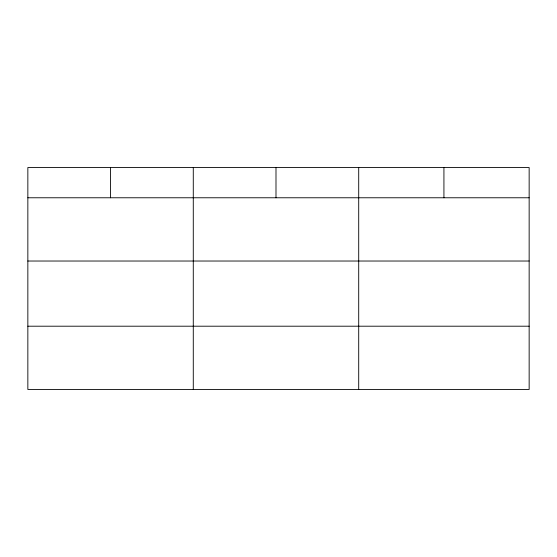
<?xml version="1.0" encoding="UTF-8"?>
<svg xmlns="http://www.w3.org/2000/svg" width="557" height="557" viewBox="0 0 557 557"><rect width="100%" height="100%" fill="white"/><g stroke="black" fill="none" stroke-linecap="round" stroke-linejoin="round"><path stroke-width="0.84" d="M529.15 261.024L529.15 167.539L27.85 167.539L27.85 389.461L529.15 389.461L529.15 261.024L27.85 261.024M27.85 197.77L529.15 197.77M27.85 326.2L529.15 326.2M443.929 167.539L443.929 197.77M358.708 167.539L358.708 389.461M275.993 167.539L275.993 197.77M193.279 167.539L193.279 389.461M110.565 167.539L110.565 197.77"/></g></svg>
